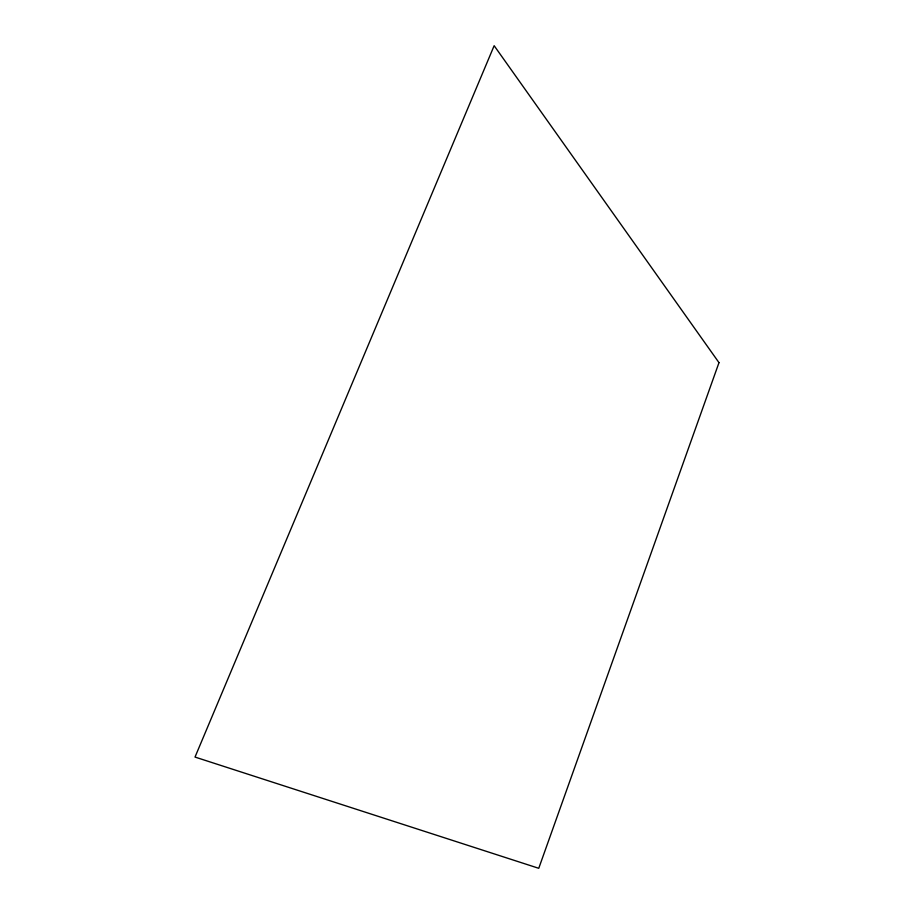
<?xml version="1.0" encoding="UTF-8"?>
<svg xmlns="http://www.w3.org/2000/svg" width="914" height="914" viewBox="0 0 914 914"><rect width="100%" height="100%" fill="white"/><g stroke="black" fill="none" stroke-linecap="round" stroke-linejoin="round"><path stroke-width="1.37" d="M718.987 362.652L538.757 868.3L195.013 757.066L494.154 45.7L718.987 362.652"/></g></svg>
